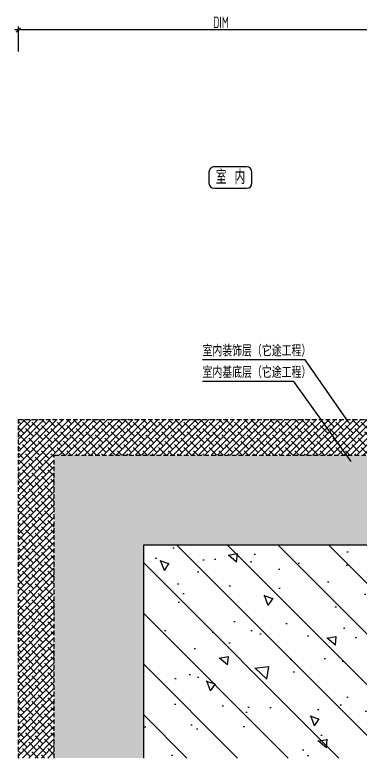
# Model space of a CAD drawing. Header units: millimetres. Extents: x 161920 to 181521, y -136232 to -127655.
# Drawn here: x 164965.2 to 165061.6, y -133425.1 to -133217.8 of the extents above; entities that cross this region are included whole.
import ezdxf
from ezdxf.enums import TextEntityAlignment as Align

# ---------------------------------------------------------------- set-up
doc = ezdxf.new("R2010")
doc.units = ezdxf.units.MM
doc.header["$LTSCALE"] = 10
doc.header["$PDMODE"] = 3
doc.linetypes.add('DASHED', pattern=[19.049999999999997, 12.7, -6.35])
for name, color, linetype in [('0BZ', 8, 'Continuous'), ('0KX', 1, 'Continuous'), ('0WZ', 100, 'Continuous'), ('0XX', 6, 'DASHED'), ('1JGX', 5, 'Continuous'), ('2TC', 8, 'Continuous')]:
    doc.layers.add(name, color=color, linetype=linetype)
doc.styles.add('HZ', font='Jrs.shx', dxfattribs={"width": 0.75, "bigfont": 'HZTXT.shx'})
doc.styles.add('kld-T', font='ros1.shx', dxfattribs={"width": 0.75, "bigfont": 'hztxt.shx'})
doc.dimstyles.new('kld-t-1', dxfattribs={"dimtxt": 3.2, "dimasz": 1.2, "dimexe": 1, "dimexo": 0.5, "dimgap": 0.5, "dimtad": 1, "dimtoh": 1, "dimdec": 0, "dimzin": 9, "dimdsep": 46, "dimtxsty": 'kld-T', "dimblk": 'OBLIQUE', "dimcen": 2.5, "dimdle": 1, "dimclrd": 256, "dimclre": 256, "dimclrt": 100, "dimadec": 0, "dimazin": 2, "dimtfac": 1, "dimtdec": 0, "dimtix": 1, "dimtmove": 2, "dimatfit": 3, "dimfxl": 0, "dimarcsym": 0})

# ---------------------------------------------------------------- blocks, each defined once
blk = doc.blocks.new('_Oblique')
at = {"color": 0, "linetype": 'ByBlock', "lineweight": -2}
blk.add_line((-0.5, -0.5), (0.5, 0.5), dxfattribs=at)
blk = doc.blocks.new('*D324')
at = {"layer": '0BZ', "lineweight": -2}
for p, q in [((164966.2183420818, -133228.0149679277), (164966.2183420818, -133221.0149679277)), ((165079.2832842328, -133228.0149679282), (165079.2832842328, -133221.0149679277)), ((165080.2832842328, -133222.0149679277), (164965.2183420818, -133222.0149679277))]:
    blk.add_line(p, q, dxfattribs=at)
at = {"layer": 'Defpoints', "color": 0}
for p in [(164966.2183420818, -133222.0149679277), (164966.2183420818, -133228.5149679277), (165079.2832842328, -133228.5149679282)]:
    blk.add_point(p, dxfattribs=at)
at = {"layer": '0BZ', "lineweight": -2, "xscale": 1.2, "yscale": 1.2, "zscale": 1.2, "rotation": 180}
blk.add_blockref('_Oblique', (164966.2183420818, -133222.0149679277), dxfattribs=at)
at = {"layer": '0BZ', "lineweight": -2, "xscale": 1.2, "yscale": 1.2, "zscale": 1.2}
blk.add_blockref('_Oblique', (165079.2832842328, -133222.0149679277), dxfattribs=at)
at = {"layer": '0BZ', "color": 100, "insert": (165022.7508131573, -133219.9149679277), "char_height": 3.2, "attachment_point": 5, "style": 'kld-T'}
blk.add_mtext('DIM', dxfattribs=at)
blk = doc.blocks.new('室内')
at = {"layer": '0KX', "color": 1}
blk.add_lwpolyline([(4.794733636066667, -6.207301339600235e-11), (-4.205266363904229, 5.434230843093246e-11, 0.4142135623745158), (-5.705266363933333, -1.499999999945658), (-5.705266363991541, -4.499999999945658, 0.4142135623749894), (-4.205266363991541, -5.999999999945658), (4.794733636066667, -6.000000000062073, 0.414213562373095), (6.294733636066667, -4.500000000062073), (6.294733636037563, -1.500000000062073, 0.4142135623679533)], format="xyb", close=True, dxfattribs=at)
at = {"layer": '0WZ', "style": 'HZ', "width": 0.75}
blk.add_text('室  内', height=4, dxfattribs=at).set_placement((0.3131202515386775, -2.834642732989156), align=Align.MIDDLE_CENTER)

msp = doc.modelspace()

# ---------------------------------------------------------------- hatches: boundary and pattern name
at = {"layer": '2TC'}
h = msp.add_hatch(dxfattribs=at)
h.set_pattern_fill('ANSI38', color=250, scale=10, angle=-1.272221872585407e-14, style=0)
h.set_pattern_definition([(45.00000000000001, (584343.0727479625, -2014244.747165611), (-0.8838834764831842, 0.8838834764831845), []), (135, (584343.0727479625, -2014244.747165611), (-2.651650429449553, 0.8838834764831852), [3.125, -1.875])])
h.paths.add_polyline_path([(165074.2832842324, -133340.6256728747), (165074.2832842324, -133330.6256728747), (164966.217987673, -133330.6256728747), (164966.217987673, -133425.1096609945), (164976.217987673, -133425.1096609945), (164976.217987673, -133340.6256728747)])
h = msp.add_hatch(dxfattribs=at)
h.set_pattern_fill('AR-SAND', color=250, scale=2, angle=180, style=0)
h.set_pattern_definition([(37.50000000000002, (583877.5341984034, -2005926.187651835), (-0.1259867162192149, 3.853647538026317), [0, -3.04, 0, -3.4, 0, -3.25]), (7.499999999999936, (583877.5341984034, -2005926.187651835), (3.539553410535456, 5.644292130459479), [0, -1.639999999999999, 0, -2.739999999999998, 0, -1.049999999999999]), (327.5, (583875.0741984034, -2005926.187651835), (6.22828372350299, 0.01131810707392759), [0, -0.9999999999999997, 0, -3.599999999999999, 0, -4.699999999999998]), (317.4999999999999, (583875.0741984034, -2005926.187651835), (6.012253209144587, 1.755351129868497), [0, -0.4999999999999998, 0, -2.359999999999999, 0, -2.699999999999999])])
h.paths.add_polyline_path([(165134.2830788231, -133340.6256728747), (165134.2830788231, -133355.6260002099), (165094.2830788227, -133355.6260002097), (165094.2830788227, -133335.6256728747), (165074.2832842324, -133335.6256728747), (165074.2832842324, -133340.6256728747), (164976.217987673, -133340.6256728747), (164976.217987673, -133425.1096609945), (165001.217987673, -133425.1096609945), (165001.217987673, -133365.6256728747), (165226.217987673, -133365.7267696173), (165226.217987673, -133340.6256728747), (165139.2830788231, -133340.6256728747), (165139.2830788231, -133335.6256728747), (165134.2830788231, -133335.6256728747)])
h = msp.add_hatch(dxfattribs=at)
h.set_pattern_fill('钢筋混凝土', color=250, scale=4, angle=-270.0000000000001, style=0)
h.set_pattern_definition([(134.9999999999999, (503.6939163543575, 0), (-7.071067811865481, -7.071067811865469), []), (139.9999999999999, (503.6939163543575, 0), (2.510085399303825, 28.69040730403014), [3, -33]), (84.99999999999994, (503.6939163543575, 0), (-30.08768534800048, -5.550053344519979), [2.4, -26.4]), (190.4513999999999, (503.9030899543575, 2.3908672), (-27.57758168243813, 23.14037526856088), [2.549607599999999, -28.04568447999999]), (136.1841999999999, (495.6939163543575, 5.635899733014149e-15), (6.620760573160753, 42.68964194502577), [4.5, -49.5]), (186.6356, (496.2456486343575, 3.557469800000005), (-38.96471483601764, 37.38650822194816), [3.82441152, -42.06852]), (81.18419999999995, (495.6939163543575, 5.635899733014149e-15), (-38.96474403701296, 37.38647780534512), [3.6, -39.6]), (110.9999999999999, (497.6939163543575, 4.000000000000004), (16.10475562661357, 23.87628208473846), [3, -33]), (55.99999999999998, (497.6939163543575, 4.000000000000004), (-29.00600180187411, 9.73261327686329), [2.4, -26.4]), (161.4514, (499.0359805943575, 5.989689320000004), (-12.90121986839807, 33.60890514325961), [2.5496076, -28.04568448]), (127.5, (503.6939163543575, 0), (-13.31575415325246, 0.4863942126916361), [0, -26.08, 0, -26.8, 0, -26.5]), (97.49999999999993, (503.6939163543575, 0), (-15.7764684752944, 10.52278149768595), [0, -15.28, 0, -25.48, 0, -10.1]), (57.49999999999993, (503.6939163543575, -8.92), (0.902194869375207, 21.35289744689636), [0, -10, 0, -31.2, 0, -41.4]), (47.49999999999995, (503.6939163543575, -12.92), (-4.004199293292689, 23.32744677369545), [0, -13, 0, -20.72, 0, -29.4])])
h.paths.add_polyline_path([(165001.217987673, -133425.1096609943), (165201.2179876728, -133425.1096609945), (165201.217987673, -133365.6256728747), (165001.217987673, -133365.6256728747)])

# ---------------------------------------------------------------- linework, layer by layer
at = {"layer": '0XX', "ltscale": 0.01}
for points in [[(164966.217987673, -133425.1096609945), (164966.217987673, -133330.6256728747), (165074.2832842324, -133330.6256728747)], [(164976.217987673, -133425.1096609945), (164976.217987673, -133340.6256728747), (165074.2832842324, -133340.6256728747)]]:
    msp.add_lwpolyline(points, dxfattribs=at)
at = {"layer": '1JGX'}
msp.add_lwpolyline([(165001.217987673, -133425.1096609945), (165001.217987673, -133365.6256728747), (165201.217987673, -133365.6256728747), (165201.217987673, -133425.1096609945)], dxfattribs=at)

# ---------------------------------------------------------------- block references
msp.add_blockref('室内', (165025.1052409898, -133260.1913102319))

# ---------------------------------------------------------------- texts
at = {"layer": '0WZ', "style": 'kld-T', "width": 0.75}
for s, p in [('室内装饰层（它途工程）', (165017.5944490005, -133314.0495018113)), ('室内基底层（它途工程）', (165017.5944490005, -133320.0495018113))]:
    msp.add_text(s, height=3.2, dxfattribs=at).set_placement(p, align=Align.BOTTOM_LEFT)

# ---------------------------------------------------------------- dimensions: what is measured, and where the dimension line sits
at = {"layer": '0BZ'}
dim = msp.add_linear_dim(base=(164966.2183420818, -133222.0149679277), p1=(165079.2832842328, -133228.5149679282), p2=(164966.2183420818, -133228.5149679277), text='DIM', dimstyle='kld-t-1', dxfattribs=at)
dim.commit()
dim.dimension.update_dxf_attribs({"geometry": '*D324', "text_midpoint": (165022.7508131573, -133219.9149679277)})

# ---------------------------------------------------------------- leaders
at = {"layer": '0BZ', "ltscale": 10}
for points in [[(165058.1935764222, -133331.0958316319), (165046.2267384335, -133314.0495018113), (165017.5944490005, -133314.0495018113)], [(165059.084983372, -133342.375464142), (165043.1079640124, -133320.0495018113), (165017.5944490005, -133320.0495018113)]]:
    msp.add_leader(points, dimstyle='kld-t-1', dxfattribs=at)

doc.saveas('drawing.dxf')
